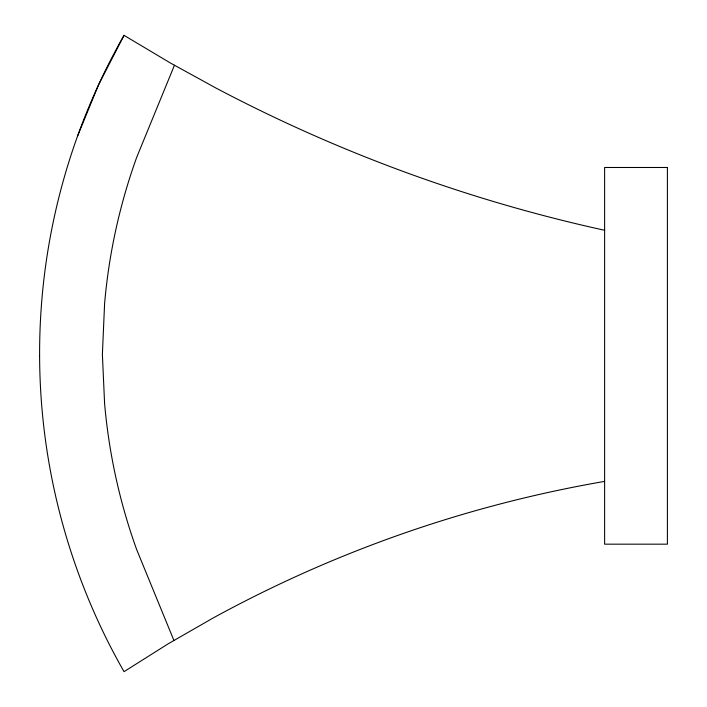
<?xml version="1.0" encoding="UTF-8"?>
<svg xmlns="http://www.w3.org/2000/svg" width="707" height="707" viewBox="0 0 707 707"><rect width="100%" height="100%" fill="white"/><g stroke="black" fill="none" stroke-linecap="round" stroke-linejoin="round"><path stroke-width="1.06" d="M77.602 135.974L98.635 84.654L124.034 35.35L170.573 63.1L216.042 88.092A1538.114 1538.114 0 0 0 604.618 230.27M174.452 65.238L136.716 157.281A578.777 578.777 0 0 0 104.601 303.515L102.382 354.419L104.592 403.423A578.953 578.953 0 0 0 136.716 549.719L173.94 640.507M39.601 355.833L39.601 353.5A641.62 641.62 0 0 1 124.034 35.35M39.601 355.833A641.735 641.735 0 0 0 124.025 671.659L168.063 643.883L213.196 617.953A1261.412 1261.412 0 0 1 604.618 481.396M667.399 167.488L604.618 167.488L604.618 544.169L667.399 544.169L667.399 167.488"/></g></svg>
